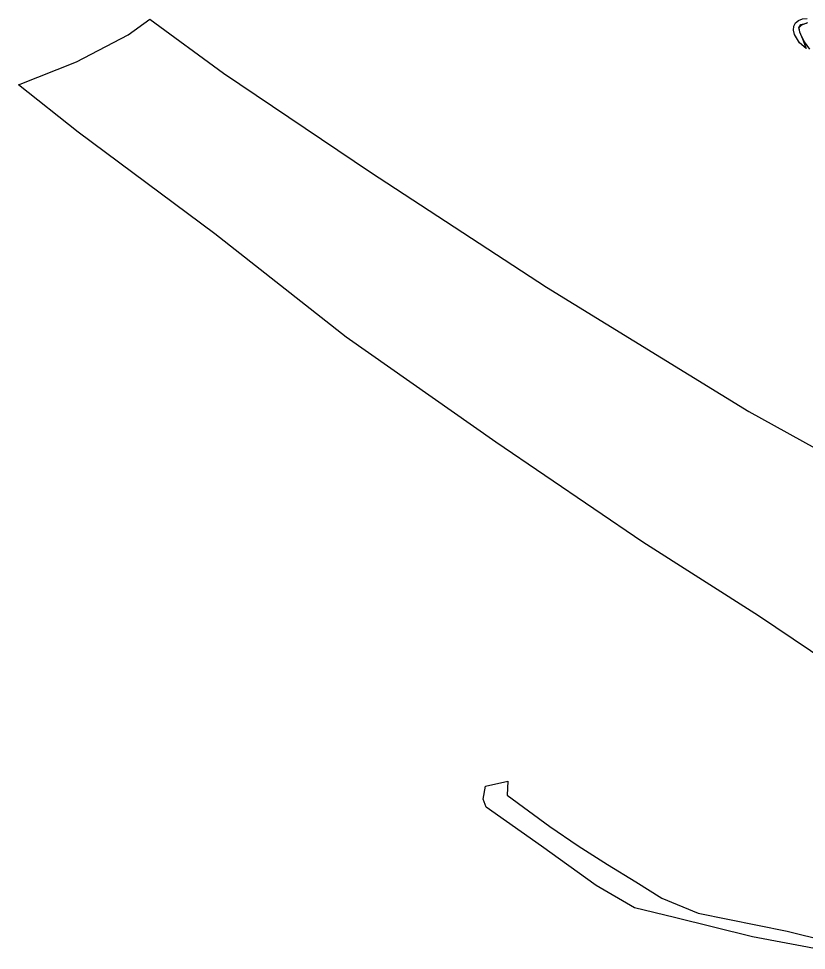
# Model space of a CAD drawing. Extents: x -886 to 651, y -59 to 942.
# Drawn here: x -464.7 to -359.7, y 30.6 to 154.7 of the extents above; entities that cross this region are included whole.
import ezdxf

# ---------------------------------------------------------------- set-up
doc = ezdxf.new("R2010")
doc.units = 0

msp = doc.modelspace()

# ---------------------------------------------------------------- linework, layer by layer
at = {"layer": 'IMAGES'}
for p, q in [((-450.09766, 152.56234), (-447.17969, 154.66195)), ((-447.17969, 154.66195), (-437.375, 147.42562)), ((-456.98438, 148.9432), (-450.09766, 152.56234)), ((-464.68945, 145.90804), (-456.98438, 148.9432)), ((-437.375, 147.42562), (-417.7656, 134.23612)), ((-456.75195, 139.60531), (-464.68945, 145.90804)), ((-438.54295, 126.06431), (-456.75195, 139.60531)), ((-417.7656, 134.23612), (-394.3027, 118.94512)), ((-421.03315, 112.29091), (-438.54295, 126.06431)), ((-394.3027, 118.94512), (-367.3379, 102.36892)), ((-401.07225, 98.28311), (-421.03315, 112.29091)), ((-367.3379, 102.36892), (-348.4297, 91.86302)), ((-381.46285, 84.97651), (-401.07225, 98.28311)), ((-366.05465, 75.17182), (-381.46285, 84.97651)), ((-352.74805, 66.18354), (-366.05465, 75.17182)), ((-402.76565, 50.71677), (-402.47269, 52.46872)), ((-402.47269, 52.46872), (-399.49612, 53.111298)), ((-399.49612, 53.111298), (-399.55472, 51.242158)), ((-399.55472, 51.242158), (-393.89456, 47.099578)), ((-402.35745, 49.66794), (-402.76565, 50.71677)), ((-395.00394, 44.47263), (-402.35745, 49.66794)), ((-393.89456, 47.099578), (-390.107675, 44.494862)), ((-387.70706, 39.22068), (-395.00394, 44.47263)), ((-390.107675, 44.494862), (-386.18948, 42.021458)), ((-386.18948, 42.021458), (-382.396231, 39.73062)), ((-382.396231, 39.73062), (-378.95315, 37.527318)), ((-382.5723, 36.24412), (-387.70706, 39.22068)), ((-378.95315, 37.527318), (-374.10941, 35.542938)), ((-377.2598, 34.95896), (-382.5723, 36.24412)), ((-366.8711, 32.39255), (-377.2598, 34.95896)), ((-374.10941, 35.542938), (-362.26171, 33.150358)), ((-357.1836, 30.582), (-366.8711, 32.39255)), ((-362.26171, 33.150358), (-357.023536, 31.84429))]:
    msp.add_line(p, q, dxfattribs=at)
at = {"layer": 'Layer 1'}
for p, q in [((-361.35668, 153.70394), (-361.114487, 154.136554)), ((-361.114487, 154.136554), (-360.712415, 154.464168)), ((-360.712415, 154.464168), (-360.190823, 154.663745)), ((-360.69926, 153.498824), (-360.408219, 153.922637)), ((-360.408219, 153.922637), (-359.65194, 154.0922)), ((-359.55462, 154.14126), (-360.338403, 153.831199)), ((-360.190823, 154.663745), (-359.59007, 154.71225)), ((-361.400896, 153.194371), (-361.35668, 153.70394)), ((-361.270766, 152.610744), (-361.400896, 153.194371)), ((-360.531856, 152.756686), (-360.69926, 153.498824)), ((-360.338403, 153.831199), (-360.670078, 153.501923)), ((-360.670078, 153.501923), (-360.60886, 152.96343)), ((-360.60886, 152.96343), (-360.21397, 152.02572)), ((-359.9128, 151.63215), (-360.531856, 152.756686)), ((-360.58831, 151.50935), (-361.270766, 152.610744)), ((-359.713349, 150.746856), (-360.58831, 151.50935)), ((-360.21397, 152.02572), (-359.713349, 150.746856)), ((-359.236385, 150.662761), (-359.9128, 151.63215))]:
    msp.add_line(p, q, dxfattribs=at)

doc.saveas('drawing.dxf')
